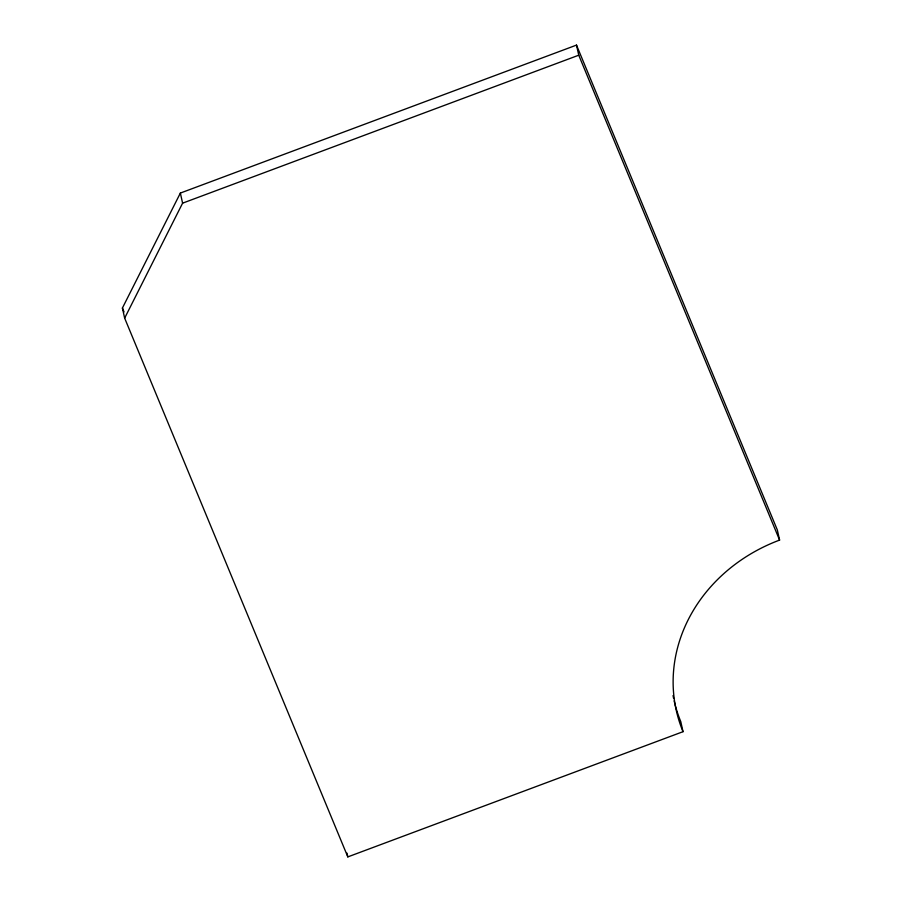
<?xml version="1.0" encoding="UTF-8"?>
<svg xmlns="http://www.w3.org/2000/svg" width="902" height="902" viewBox="0 0 902 902"><rect width="100%" height="100%" fill="white"/><g stroke="black" fill="none" stroke-linecap="round" stroke-linejoin="round"><path stroke-width="1.35" d="M122.413 308.033L180.355 193.073L576.502 45.1L777.344 529.993L779.587 540.095A163.048 145.346 -12.5 0 0 683.017 731.691L347.822 856.9L124.656 318.135L122.413 308.033L124.025 311.934M124.656 318.135L182.599 203.164L180.355 193.073M182.599 203.164L578.746 55.202L576.502 45.1M578.746 55.202L779.587 540.095M683.017 731.691L680.773 721.6A163.048 145.346 -12.5 0 1 675.136 704.845M346.977 853.112L347.822 856.9M674.797 703.526A163.048 145.346 -12.5 0 1 674.166 700.888M673.58 698.238A163.048 145.346 -12.5 0 1 673.061 695.566"/></g></svg>
